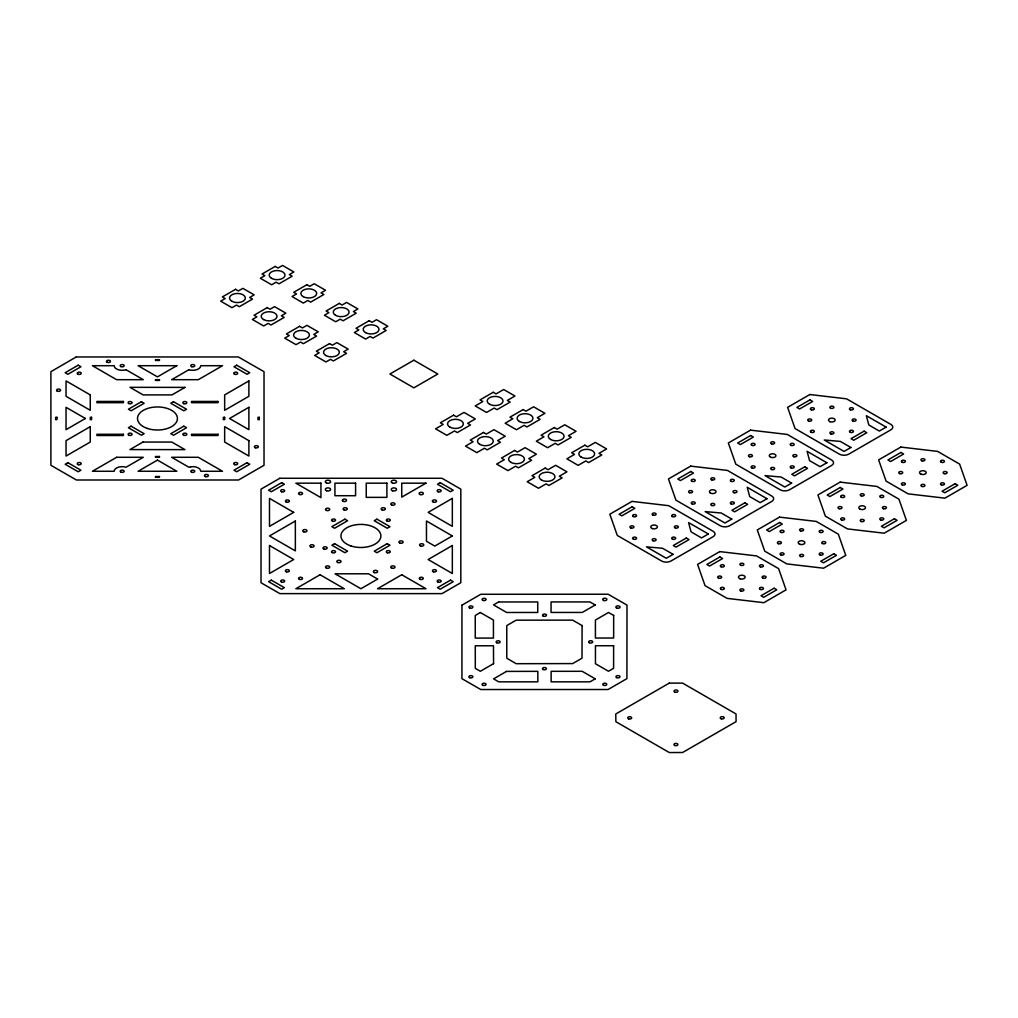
<?xml version="1.0" encoding="UTF-8"?>
<svg xmlns="http://www.w3.org/2000/svg" width="1018" height="1018" viewBox="0 0 1018 1018"><rect width="100%" height="100%" fill="white"/><g stroke="black" fill="none" stroke-linecap="round" stroke-linejoin="round"><path stroke-width="1.5" d="M269.49 545.533L269.49 573.503L293.706 559.518L269.49 545.533M452.336 498.387L452.336 526.357L428.12 512.372L452.336 498.387M461.956 605.163L461.93 678.662L480.776 689.53L608.077 689.517L626.91 678.637L626.999 605.112L608.153 594.232L480.801 594.283L461.956 605.163M613.625 645.73L613.599 668.317L608.471 671.256L595.466 663.749L595.441 645.73L613.625 645.73M613.663 615.419L613.638 638.031L595.428 638.044L595.415 620.064L608.497 612.492L613.663 615.419M582.092 625.586L582.003 658.213L572.689 663.583L516.177 663.698L506.799 658.213L506.76 625.586L516.177 620.166L572.689 620.14L582.092 625.586M76.223 356.962L50.9 371.685L50.9 465.29L76.401 480L238.53 480L264.018 465.29L264.018 371.685L238.352 356.962L76.223 356.962M78.208 365.195L65.165 372.728L67.875 374.28L80.906 366.76L78.208 365.195M235.552 289.316L222.357 296.925L225.182 298.554L220.677 301.163L231.977 307.69L236.494 305.082L239.319 306.711L252.502 299.101L249.677 297.472L254.182 294.864L242.882 288.349L238.377 290.944L235.552 289.316M275.204 266.411L262.02 274.033L264.845 275.662L260.341 278.258L271.641 284.786L276.145 282.19L278.97 283.818L292.166 276.209L289.341 274.567L293.846 271.971L282.546 265.443L278.029 268.052L275.204 266.411M267.238 307.614L254.055 315.224L256.88 316.852L252.362 319.461L263.675 325.976L268.179 323.38L271.004 325.009L284.187 317.4L281.362 315.771L285.867 313.162L274.567 306.634L270.063 309.243L267.238 307.614M306.902 284.709L293.706 292.319L296.531 293.96L292.026 296.556L303.326 303.084L307.843 300.475L310.668 302.117L323.851 294.495L321.026 292.866L325.531 290.27L314.231 283.742L309.726 286.338L306.902 284.709M85.385 418.487L66.043 429.66L66.043 407.315L85.385 418.487M176.814 365.704L157.459 376.876L138.104 365.704L176.814 365.704M90.258 426.669L66.043 440.654L66.043 456.039L90.258 442.054L90.258 426.669M188.89 369.725L171.648 379.689L198.294 379.689L222.509 365.704L200.75 365.704A7.991 4.619 0 0 1 190.697 370.158L188.89 369.725M141.438 401.703L128.395 409.223L131.106 410.788L144.136 403.268L141.438 401.703M184.996 387.387L171.953 394.908L143.118 394.908L130.011 387.336L184.996 387.387M299.61 326.307L286.427 333.917L289.252 335.546L284.747 338.154L296.047 344.669L300.552 342.073L303.377 343.702L316.56 336.093L313.735 334.464L318.252 331.855L306.94 325.327L302.435 327.936L299.61 326.307M339.274 303.402L326.091 311.012L328.916 312.641L324.398 315.249L335.711 321.777L340.216 319.168L343.041 320.797L356.224 313.188L353.399 311.559L357.916 308.95L346.604 302.435L342.099 305.031L339.274 303.402M67.875 462.681L65.165 464.246L78.208 471.767L80.906 470.201L67.875 462.681M131.106 426.173L128.395 427.738L141.438 435.259L144.136 433.706L131.106 426.173M173.493 401.703L170.782 403.268L183.825 410.788L186.523 409.223L173.493 401.703M236.71 365.195L234.013 366.76L247.043 374.28L249.754 372.728L236.71 365.195M116.625 457.286L92.409 471.27L114.169 471.27A7.991 4.619 0 0 1 124.234 466.804L126.028 467.237L143.271 457.286L116.625 457.286M142.965 442.054L129.935 449.587L184.907 449.625L171.8 442.054L142.965 442.054M248.888 380.923L224.66 394.908L224.66 410.292L248.888 396.307L248.888 380.923M183.825 426.173L170.782 433.706L173.493 435.259L186.523 427.738L183.825 426.173M329.539 343.588L316.356 351.197L319.181 352.826L314.677 355.435L325.976 361.95L330.481 359.354L333.306 360.983L346.502 353.373L343.677 351.744L348.181 349.136L336.882 342.608L332.364 345.217L329.539 343.588M369.203 320.683L356.02 328.292L358.845 329.934L354.34 332.53L365.64 339.058L370.145 336.449L372.97 338.091L386.166 330.468L383.341 328.839L387.845 326.244L376.545 319.716L372.028 322.312L369.203 320.683M157.459 460.098L138.104 471.27L176.814 471.27L157.459 460.098M248.888 407.315L229.534 418.487L248.888 429.66L248.888 407.315M413.855 360.207L389.932 374.013L413.855 387.833L437.778 374.013L413.855 360.207M247.043 462.681L234.013 470.201L236.71 471.767L249.754 464.246L247.043 462.681M279.848 478.269L261.015 489.149L261.015 582.741L279.848 593.621L441.977 593.621L460.81 582.741L460.81 489.149L441.977 478.269L279.848 478.269M281.655 482.659L268.625 490.192L271.322 491.745L284.366 484.224L281.655 482.659M453.557 415.179L440.361 422.788L443.186 424.417L435.564 428.832L446.864 435.348L454.499 430.945L457.324 432.574L470.507 424.964L467.682 423.335L475.304 418.932L464.004 412.405L456.382 416.807L453.557 415.179M493.221 392.274L480.025 399.896L482.85 401.525L475.228 405.928L486.528 412.455L494.163 408.053L496.988 409.681L510.171 402.072L507.346 400.43L514.968 396.027L503.668 389.512L496.046 393.915L493.221 392.274M293.706 512.372L269.49 526.357L269.49 498.387L293.706 512.372M295.347 521.012L269.49 535.952L295.36 550.891L295.347 521.012M483.486 432.459L470.303 440.069L473.128 441.71L465.493 446.113L476.793 452.641L484.428 448.225L487.253 449.867L500.436 442.245L497.611 440.616L505.246 436.213L493.946 429.685L486.311 434.088L483.486 432.459M523.15 409.567L509.967 417.176L512.792 418.805L505.157 423.208L516.457 429.736L524.092 425.333L526.917 426.962L540.1 419.352L537.275 417.724L544.91 413.308L533.597 406.793L525.975 411.196L523.15 409.567M344.886 519.167L331.855 526.688L334.553 528.253L347.596 520.732L344.886 519.167M425.969 483.168L401.741 497.14L401.741 483.168L425.969 483.168M271.322 580.145L268.625 581.698L281.655 589.231L284.366 587.666L271.322 580.145M334.553 543.637L331.855 545.203L344.886 552.723L347.596 551.158L334.553 543.637M376.94 519.167L374.242 520.732L387.273 528.253L389.983 526.688L376.94 519.167M440.17 482.659L437.473 484.224L450.503 491.745L453.201 490.192L440.17 482.659M514.637 450.452L501.454 458.062L504.279 459.691L496.644 464.093L507.957 470.621L515.579 466.219L518.404 467.847L531.6 460.238L528.762 458.609L536.397 454.193L525.097 447.678L517.462 452.081L514.637 450.452M554.301 427.547L541.118 435.157L543.943 436.798L536.308 441.201L547.62 447.716L555.243 443.314L558.068 444.955L571.251 437.333L568.426 435.704L576.061 431.301L564.761 424.773L557.126 429.176L554.301 427.547M320.085 574.75L295.869 588.735L344.3 588.735L320.085 574.75M387.273 543.637L374.242 551.158L376.94 552.723L389.983 545.203L387.273 543.637M545.19 468.076L531.994 475.699L534.819 477.327L527.197 481.73L538.497 488.258L546.132 483.855L548.957 485.484L562.14 477.875L559.315 476.233L566.937 471.83L555.637 465.302L548.015 469.718L545.19 468.076M584.841 445.184L571.658 452.794L574.483 454.422L566.861 458.838L578.16 465.353L585.783 460.95L588.608 462.579L601.803 454.97L598.978 453.341L606.601 448.938L595.301 442.41L587.666 446.813L584.841 445.184M377.614 579.077L360.919 588.735L335.062 573.796L368.541 573.796L377.614 579.077M452.336 535.952L434.788 546.081L426.478 541.283L426.466 521.012L452.336 535.952M401.741 574.75L377.525 588.735L425.969 588.735L401.741 574.75M452.336 545.533L428.12 559.518L452.336 573.503L452.336 545.533M450.503 580.145L437.473 587.666L440.17 589.231L453.201 581.698L450.503 580.145M809.806 394.526L787.601 407.34L795.058 428.553L839.354 454.13A6.655 3.843 0 0 0 848.77 454.13L890.852 429.838A6.655 3.843 0 0 0 890.852 424.404L846.556 398.827L809.806 394.526M750.546 430.143L728.341 442.97L735.798 464.183L780.106 489.76A6.655 3.843 0 0 0 789.523 489.76L831.591 465.468A6.655 3.843 0 0 0 831.591 460.021L787.296 434.444L750.546 430.143M690.675 466.117L668.482 478.944L675.927 500.156L720.235 525.733A6.655 3.843 0 0 0 729.651 525.733L771.733 501.441A6.655 3.843 0 0 0 771.733 496.008L727.425 470.418L690.675 466.117M632.038 501.39L609.833 514.205L617.29 535.43L661.585 561.007A6.655 3.843 0 0 0 671.002 561.007L713.084 536.715A6.655 3.843 0 0 0 713.084 531.269L668.775 505.691L632.038 501.39M809.934 399.883L796.89 407.416L799.601 408.981L812.631 401.448L809.934 399.883M750.673 435.513L737.643 443.034L740.34 444.599L753.371 437.078L750.673 435.513M690.802 471.487L677.772 479.007L680.469 480.572L693.512 473.052L690.802 471.487M632.165 506.76L619.122 514.281L621.833 515.846L634.863 508.313L632.165 506.76M480.356 612.518L475.241 615.47L475.266 638.082L493.45 638.082L493.425 620.064L480.356 612.518M498.642 601.969L493.552 604.908L506.659 612.48L537.746 612.467L537.746 601.956L498.642 601.969M864.091 431.161L851.048 438.682L853.758 440.247L866.789 432.714L864.091 431.161M804.831 466.778L791.8 474.299L794.498 475.864L807.529 468.344L804.831 466.778M744.96 502.752L731.929 510.285L734.627 511.838L747.67 504.317L744.96 502.752M686.323 538.026L673.28 545.546L675.99 547.111L689.021 539.591L686.323 538.026M850.883 447.487L844.062 451.419L824.275 439.992L840.384 441.418L850.883 447.487M886.144 427.127L879.323 431.059L868.825 424.99L866.343 415.688L886.144 427.127M791.622 483.105L784.814 487.037L765.014 475.61L781.124 477.035L791.622 483.105M826.883 462.745L820.075 466.677L809.565 460.62L807.096 451.318L826.883 462.745M731.764 519.078L724.943 523.01L705.143 511.583L721.253 513.008L731.764 519.078M767.025 498.718L760.204 502.65L749.706 496.593L747.225 487.291L767.025 498.718M673.114 554.352L666.294 558.284L646.494 546.857L662.603 548.282L673.114 554.352M708.375 533.992L701.555 537.924L691.057 531.867L688.575 522.565L708.375 533.992M493.565 663.66L480.369 671.282L475.304 668.368L475.279 645.781L493.463 645.768L493.565 663.66M595.237 604.959L582.271 612.442L551.069 612.454L551.056 601.943L589.918 601.931L595.237 604.959M506.506 671.409L493.577 678.879L498.731 681.844L537.835 681.831L537.822 671.346L506.506 671.409M719.79 551.603L697.585 564.417L705.029 585.63L727.106 598.38L763.856 602.681L786.061 589.855L778.605 568.642L756.527 555.904L719.79 551.603M779.495 517.119L757.29 529.945L764.747 551.158L786.825 563.908L823.562 568.209L845.767 555.383L838.323 534.17L816.245 521.42L779.495 517.119M840.117 482.125L817.925 494.939L825.369 516.151L847.447 528.902L884.197 533.203L906.402 520.389L898.945 499.164L876.867 486.426L840.117 482.125M900.828 447.08L878.623 459.894L886.08 481.107L908.145 493.857L944.895 498.158L967.1 485.331L959.643 464.119L937.578 451.381L900.828 447.08M719.904 556.961L706.874 564.494L709.571 566.046L722.615 558.526L719.904 556.961M779.623 522.489L766.592 530.009L769.29 531.574L782.32 524.054L779.623 522.489M840.244 487.482L827.214 495.015L829.912 496.568L842.955 489.047L840.244 487.482M900.955 452.437L887.912 459.971L890.623 461.523L903.653 454.003L900.955 452.437M774.062 588.226L761.031 595.759L763.729 597.311L776.759 589.791L774.062 588.226M833.78 553.754L820.737 561.274L823.447 562.839L836.478 555.319L833.78 553.754M894.402 518.747L881.359 526.281L884.069 527.833L897.1 520.313L894.402 518.747M955.1 483.703L942.07 491.236L944.768 492.788L957.811 485.268L955.1 483.703M669.246 683.129L615.763 714L615.865 721.698L669.322 752.556L682.645 752.493L736.078 721.647L736.039 713.962L682.569 683.091L669.246 683.129M595.237 678.841L590.007 681.831L551.145 681.831L551.132 671.32L582.181 671.307L595.237 678.841M126.028 369.725L124.234 370.158A7.991 4.619 0 0 1 114.169 365.704L92.409 365.704L116.625 379.689L143.271 379.689L126.028 369.725M190.697 466.804L188.89 467.237L171.648 457.286L198.294 457.286L222.509 471.27L200.75 471.27A7.991 4.619 0 0 0 190.697 466.804M159.457 359.685L155.461 359.685L155.461 360.461L159.457 360.461L159.457 359.685M159.457 379.689L155.461 379.689L155.461 380.452L159.457 380.452L159.457 379.689M123.42 401.448L96.914 401.448L96.914 402.683L123.42 402.683L123.42 401.448M218.005 401.448L191.499 401.448L191.499 402.683L218.005 402.683L218.005 401.448M56.957 417.329L55.621 417.329L55.621 419.632L56.957 419.632L56.957 417.329M91.595 417.329L90.258 417.329L90.258 419.632L91.595 419.632L91.595 417.329M224.66 417.329L223.336 417.329L223.336 419.632L224.66 419.632L224.66 417.329M259.297 417.329L257.961 417.329L257.961 419.632L259.297 419.632L259.297 417.329M123.42 434.292L96.914 434.292L96.914 435.513L123.42 435.513L123.42 434.292M218.005 434.292L191.499 434.292L191.499 435.513L218.005 435.513L218.005 434.292M159.457 456.509L155.461 456.509L155.461 457.286L159.457 457.286L159.457 456.509M159.457 476.513L155.461 476.513L155.461 477.277L159.457 477.277L159.457 476.513M320.95 483.168L295.869 483.168L320.95 497.649L320.95 483.168M355.587 483.168L334.935 483.168L334.935 495.715L355.587 495.715L355.587 483.168M386.891 483.168L366.238 483.168L366.238 497.369L386.891 497.369L386.891 483.168M248.888 440.654L224.66 426.669L224.66 442.054L248.888 456.039L248.888 440.654M90.258 394.908L66.043 380.923L66.043 396.307L90.258 410.292L90.258 394.908M78.221 374.306A1.998 1.158 0 0 0 81.224 373.313A1.998 1.158 0 0 0 78.221 372.308A1.998 1.158 0 0 0 78.221 374.306M183.838 435.284A1.998 1.158 0 0 0 186.841 434.292A1.998 1.158 0 0 0 183.838 433.286A1.998 1.158 0 0 0 183.838 435.284M78.221 464.653A1.998 1.158 0 0 0 81.224 463.648A1.998 1.158 0 0 0 78.221 462.656A1.998 1.158 0 0 0 78.221 464.653M234.7 464.653A1.998 1.158 0 0 0 237.703 463.648A1.998 1.158 0 0 0 234.7 462.656A1.998 1.158 0 0 0 234.7 464.653M234.7 374.306A1.998 1.158 0 0 0 237.703 373.313A1.998 1.158 0 0 0 234.7 372.308A1.998 1.158 0 0 0 234.7 374.306M147.47 428.476A19.978 11.542 0 0 0 177.437 418.487A19.978 11.542 0 0 0 147.47 408.498A19.978 11.542 0 0 0 147.47 428.476M183.838 403.675A1.998 1.158 0 0 0 186.841 402.683A1.998 1.158 0 0 0 183.838 401.677A1.998 1.158 0 0 0 183.838 403.675M128.675 403.497A1.998 1.158 0 0 0 132.009 402.975A1.998 1.158 0 0 0 129.566 401.563A1.998 1.158 0 0 0 128.675 403.497M128.675 435.106A1.998 1.158 0 0 0 132.009 434.584A1.998 1.158 0 0 0 129.566 433.172A1.998 1.158 0 0 0 128.675 435.106M231.849 301.239A7.889 4.556 0 0 0 245.058 299.19A7.889 4.556 0 0 0 235.387 293.617A7.889 4.556 0 0 0 231.849 301.239M191.766 366.696A1.998 1.158 0 0 0 194.756 365.704A1.998 1.158 0 0 0 191.766 364.699A1.998 1.158 0 0 0 191.766 366.696M120.748 366.518A1.998 1.158 0 0 0 124.094 365.996A1.998 1.158 0 0 0 121.651 364.584A1.998 1.158 0 0 0 120.748 366.518M121.167 472.263A1.998 1.158 0 0 0 124.158 471.27A1.998 1.158 0 0 0 121.167 470.265A1.998 1.158 0 0 0 121.167 472.263M191.766 472.263A1.998 1.158 0 0 0 194.756 471.27A1.998 1.158 0 0 0 191.766 470.265A1.998 1.158 0 0 0 191.766 472.263M107.068 362.204A1.998 1.158 0 0 0 110.415 361.683A1.998 1.158 0 0 0 107.972 360.27A1.998 1.158 0 0 0 107.068 362.204M57.148 391.027A1.998 1.158 0 0 0 60.495 390.505A1.998 1.158 0 0 0 58.051 389.092A1.998 1.158 0 0 0 57.148 391.027M205.445 476.577A1.998 1.158 0 0 0 208.436 475.584A1.998 1.158 0 0 0 205.445 474.579A1.998 1.158 0 0 0 205.445 476.577M255.365 447.755A1.998 1.158 0 0 0 258.356 446.762A1.998 1.158 0 0 0 255.365 445.757A1.998 1.158 0 0 0 255.365 447.755M281.681 491.77A1.998 1.158 0 0 0 284.671 490.778A1.998 1.158 0 0 0 281.681 489.773A1.998 1.158 0 0 0 281.681 491.77M281.681 582.118A1.998 1.158 0 0 0 284.671 581.113A1.998 1.158 0 0 0 281.681 580.12A1.998 1.158 0 0 0 281.681 582.118M332.123 552.57A1.998 1.158 0 0 0 335.469 552.049A1.998 1.158 0 0 0 333.026 550.636A1.998 1.158 0 0 0 332.123 552.57M332.542 521.14A1.998 1.158 0 0 0 335.533 520.134A1.998 1.158 0 0 0 332.542 519.142A1.998 1.158 0 0 0 332.542 521.14M387.298 521.14A1.998 1.158 0 0 0 390.288 520.134A1.998 1.158 0 0 0 387.298 519.142A1.998 1.158 0 0 0 387.298 521.14M438.16 491.77A1.998 1.158 0 0 0 441.15 490.778A1.998 1.158 0 0 0 438.16 489.773A1.998 1.158 0 0 0 438.16 491.77M387.298 552.749A1.998 1.158 0 0 0 390.288 551.756A1.998 1.158 0 0 0 387.298 550.751A1.998 1.158 0 0 0 387.298 552.749M350.93 545.941A19.978 11.542 0 0 0 380.897 535.952A19.978 11.542 0 0 0 350.93 525.95A19.978 11.542 0 0 0 350.93 545.941M438.16 582.118A1.998 1.158 0 0 0 441.15 581.113A1.998 1.158 0 0 0 438.16 580.12A1.998 1.158 0 0 0 438.16 582.118M337.849 562.547A2.112 1.222 0 0 0 341.017 561.491A2.112 1.222 0 0 0 337.849 560.434A2.112 1.222 0 0 0 337.849 562.547M310.948 546.997A2.112 1.222 0 0 0 314.117 545.941A2.112 1.222 0 0 0 310.948 544.885A2.112 1.222 0 0 0 310.948 546.997M399.947 543.128A2.112 1.222 0 0 0 403.128 542.072A2.112 1.222 0 0 0 399.947 541.016A2.112 1.222 0 0 0 399.947 543.128M326.613 483.066A2.66 1.54 0 0 0 330.608 481.73A2.66 1.54 0 0 0 326.613 480.394A2.66 1.54 0 0 0 326.613 483.066M326.613 490.752A2.66 1.54 0 0 0 330.608 489.416A2.66 1.54 0 0 0 326.613 488.093A2.66 1.54 0 0 0 326.613 490.752M392.554 490.752A2.66 1.54 0 0 0 396.549 489.416A2.66 1.54 0 0 0 392.554 488.093A2.66 1.54 0 0 0 392.554 490.752M392.554 483.066A2.66 1.54 0 0 0 396.549 481.73A2.66 1.54 0 0 0 392.554 480.394A2.66 1.54 0 0 0 392.554 483.066M382.195 509.967A2.112 1.222 0 0 0 385.364 508.911A2.112 1.222 0 0 0 382.195 507.855A2.112 1.222 0 0 0 382.195 509.967M324.004 549.033A2.112 1.222 0 0 0 327.172 547.977A2.112 1.222 0 0 0 324.004 546.92A2.112 1.222 0 0 0 324.004 549.033M344.135 509.954A2.112 1.222 0 0 0 347.303 508.898A2.112 1.222 0 0 0 344.135 507.842A2.112 1.222 0 0 0 344.135 509.954M391.828 505.093A2.112 1.222 0 0 0 394.997 504.037A2.112 1.222 0 0 0 391.828 502.968A2.112 1.222 0 0 0 391.828 505.093M326.562 510.476A2.112 1.222 0 0 0 329.73 509.42A2.112 1.222 0 0 0 326.562 508.351A2.112 1.222 0 0 0 326.562 510.476M391.828 568.146A2.112 1.222 0 0 0 394.997 567.09A2.112 1.222 0 0 0 391.828 566.033A2.112 1.222 0 0 0 391.828 568.146M326.562 568.146A2.112 1.222 0 0 0 329.73 567.09A2.112 1.222 0 0 0 326.562 566.033A2.112 1.222 0 0 0 326.562 568.146M420.612 545.979A2.112 1.222 0 0 0 423.781 544.923A2.112 1.222 0 0 0 420.612 543.866A2.112 1.222 0 0 0 420.612 545.979M303.809 531.841A2.112 1.222 0 0 0 306.991 530.785A2.112 1.222 0 0 0 303.822 529.716A2.112 1.222 0 0 0 303.809 531.841M374.459 572.625A2.112 1.222 0 0 0 377.627 571.569A2.112 1.222 0 0 0 374.459 570.5A2.112 1.222 0 0 0 374.459 572.625M343.371 501.39A2.112 1.222 0 0 0 346.553 500.334A2.112 1.222 0 0 0 343.371 499.265A2.112 1.222 0 0 0 343.371 501.39M299.572 494.494A1.998 1.158 0 0 0 302.575 493.488A1.998 1.158 0 0 0 299.572 492.496A1.998 1.158 0 0 0 299.572 494.494M286.389 502.103A1.998 1.158 0 0 0 289.379 501.111A1.998 1.158 0 0 0 286.389 500.105A1.998 1.158 0 0 0 286.389 502.103M299.546 579.407A1.998 1.158 0 0 0 302.55 578.415A1.998 1.158 0 0 0 299.546 577.41A1.998 1.158 0 0 0 299.546 579.407M286.363 571.798A1.998 1.158 0 0 0 289.354 570.805A1.998 1.158 0 0 0 286.363 569.8A1.998 1.158 0 0 0 286.363 571.798M433.439 571.785A1.998 1.158 0 0 0 436.442 570.78A1.998 1.158 0 0 0 433.439 569.787A1.998 1.158 0 0 0 433.439 571.785M420.256 579.395A1.998 1.158 0 0 0 423.259 578.402A1.998 1.158 0 0 0 420.256 577.397A1.998 1.158 0 0 0 420.256 579.395M420.205 494.557A2.112 1.222 0 0 0 423.373 493.501A2.112 1.222 0 0 0 420.205 492.432A2.112 1.222 0 0 0 420.205 494.557M433.388 502.167A2.112 1.222 0 0 0 436.557 501.111A2.112 1.222 0 0 0 433.388 500.054A2.112 1.222 0 0 0 433.388 502.167M449.854 427.102A7.889 4.556 0 0 0 463.063 425.053A7.889 4.556 0 0 0 453.392 419.48A7.889 4.556 0 0 0 449.854 427.102M271.513 278.334A7.889 4.556 0 0 0 284.722 276.298A7.889 4.556 0 0 0 275.051 270.712A7.889 4.556 0 0 0 271.513 278.334M489.518 404.21A7.889 4.556 0 0 0 502.727 402.161A7.889 4.556 0 0 0 493.056 396.575A7.889 4.556 0 0 0 489.518 404.21M263.535 319.537A7.889 4.556 0 0 0 276.743 317.489A7.889 4.556 0 0 0 267.072 311.902A7.889 4.556 0 0 0 263.535 319.537M303.199 296.632A7.889 4.556 0 0 0 316.407 294.584A7.889 4.556 0 0 0 306.736 289.01A7.889 4.556 0 0 0 303.199 296.632M295.92 338.231A7.889 4.556 0 0 0 309.116 336.182A7.889 4.556 0 0 0 299.445 330.596A7.889 4.556 0 0 0 295.92 338.231M335.584 315.326A7.889 4.556 0 0 0 348.78 313.277A7.889 4.556 0 0 0 339.109 307.703A7.889 4.556 0 0 0 335.584 315.326M325.849 355.511A7.889 4.556 0 0 0 339.058 353.462A7.889 4.556 0 0 0 329.387 347.889A7.889 4.556 0 0 0 325.849 355.511M365.513 332.606A7.889 4.556 0 0 0 378.709 330.557A7.889 4.556 0 0 0 369.05 324.984A7.889 4.556 0 0 0 365.513 332.606M479.796 444.382A7.889 4.556 0 0 0 492.992 442.334A7.889 4.556 0 0 0 483.321 436.76A7.889 4.556 0 0 0 479.796 444.382M519.447 421.49A7.889 4.556 0 0 0 532.656 419.441A7.889 4.556 0 0 0 522.985 413.855A7.889 4.556 0 0 0 519.447 421.49M550.611 439.471A7.889 4.556 0 0 0 563.807 437.422A7.889 4.556 0 0 0 554.136 431.848A7.889 4.556 0 0 0 550.611 439.471M510.947 462.376A7.889 4.556 0 0 0 524.143 460.327A7.889 4.556 0 0 0 514.484 454.741A7.889 4.556 0 0 0 510.947 462.376M581.151 457.107A7.889 4.556 0 0 0 594.359 455.059A7.889 4.556 0 0 0 584.688 449.485A7.889 4.556 0 0 0 581.151 457.107M541.487 480A7.889 4.556 0 0 0 554.695 477.964A7.889 4.556 0 0 0 545.024 472.377A7.889 4.556 0 0 0 541.487 480M653.136 540.787A1.998 1.158 0 0 0 656.126 539.782A1.998 1.158 0 0 0 653.136 538.789A1.998 1.158 0 0 0 653.136 540.787M675.341 527.973A1.998 1.158 0 0 0 678.332 526.968A1.998 1.158 0 0 0 675.341 525.975A1.998 1.158 0 0 0 675.341 527.973M630.931 527.973A1.998 1.158 0 0 0 633.934 526.968A1.998 1.158 0 0 0 630.931 525.975A1.998 1.158 0 0 0 630.931 527.973M652.411 528.596A3.334 1.921 0 0 0 657.399 526.93A3.334 1.921 0 0 0 652.411 525.263A3.334 1.921 0 0 0 652.411 528.596M633.59 539.247A1.998 1.158 0 0 0 636.594 538.255A1.998 1.158 0 0 0 633.59 537.25A1.998 1.158 0 0 0 633.59 539.247M672.262 516.495A1.998 1.158 0 0 0 675.608 515.986A1.998 1.158 0 0 0 673.165 514.574A1.998 1.158 0 0 0 672.262 516.495M653.136 515.146A1.998 1.158 0 0 0 656.126 514.154A1.998 1.158 0 0 0 653.136 513.148A1.998 1.158 0 0 0 653.136 515.146M672.682 539.247A1.998 1.158 0 0 0 675.672 538.255A1.998 1.158 0 0 0 672.682 537.25A1.998 1.158 0 0 0 672.682 539.247M633.183 516.495A1.998 1.158 0 0 0 636.517 515.986A1.998 1.158 0 0 0 634.074 514.574A1.998 1.158 0 0 0 633.183 516.495M711.786 505.513A1.998 1.158 0 0 0 714.776 504.521A1.998 1.158 0 0 0 711.786 503.516A1.998 1.158 0 0 0 711.786 505.513M710.36 493.017A3.334 1.921 0 0 0 715.934 492.165A3.334 1.921 0 0 0 711.849 489.811A3.334 1.921 0 0 0 710.36 493.017M692.24 503.986A1.998 1.158 0 0 0 695.23 502.981A1.998 1.158 0 0 0 692.24 501.989A1.998 1.158 0 0 0 692.24 503.986M691.82 481.234A1.998 1.158 0 0 0 695.167 480.712A1.998 1.158 0 0 0 692.724 479.3A1.998 1.158 0 0 0 691.82 481.234M731.318 481.412A1.998 1.158 0 0 0 734.322 480.42A1.998 1.158 0 0 0 731.318 479.414A1.998 1.158 0 0 0 731.318 481.412M730.911 503.795A1.998 1.158 0 0 0 734.258 503.286A1.998 1.158 0 0 0 731.802 501.874A1.998 1.158 0 0 0 730.911 503.795M689.58 492.699A1.998 1.158 0 0 0 692.571 491.694A1.998 1.158 0 0 0 689.58 490.701A1.998 1.158 0 0 0 689.58 492.699M711.786 479.885A1.998 1.158 0 0 0 714.776 478.88A1.998 1.158 0 0 0 711.786 477.887A1.998 1.158 0 0 0 711.786 479.885M733.978 492.699A1.998 1.158 0 0 0 736.981 491.694A1.998 1.158 0 0 0 733.978 490.701A1.998 1.158 0 0 0 733.978 492.699M771.644 469.54A1.998 1.158 0 0 0 774.647 468.547A1.998 1.158 0 0 0 771.644 467.542A1.998 1.158 0 0 0 771.644 469.54M770.919 457.349A3.334 1.921 0 0 0 775.92 455.682A3.334 1.921 0 0 0 770.919 454.028A3.334 1.921 0 0 0 770.919 457.349M752.111 445.439A1.998 1.158 0 0 0 755.101 444.446A1.998 1.158 0 0 0 752.111 443.441A1.998 1.158 0 0 0 752.111 445.439M791.19 445.439A1.998 1.158 0 0 0 794.193 444.446A1.998 1.158 0 0 0 791.19 443.441A1.998 1.158 0 0 0 791.19 445.439M791.19 468.013A1.998 1.158 0 0 0 794.193 467.007A1.998 1.158 0 0 0 791.19 466.002A1.998 1.158 0 0 0 791.19 468.013M749.452 456.726A1.998 1.158 0 0 0 752.442 455.72A1.998 1.158 0 0 0 749.452 454.728A1.998 1.158 0 0 0 749.452 456.726M793.849 456.726A1.998 1.158 0 0 0 796.852 455.72A1.998 1.158 0 0 0 793.849 454.728A1.998 1.158 0 0 0 793.849 456.726M771.644 443.899A1.998 1.158 0 0 0 774.647 442.906A1.998 1.158 0 0 0 771.644 441.901A1.998 1.158 0 0 0 771.644 443.899M752.111 468.013A1.998 1.158 0 0 0 755.101 467.007A1.998 1.158 0 0 0 752.111 466.002A1.998 1.158 0 0 0 752.111 468.013M808.699 421.096A1.998 1.158 0 0 0 811.702 420.103A1.998 1.158 0 0 0 808.699 419.098A1.998 1.158 0 0 0 808.699 421.096M830.497 408.103A1.998 1.158 0 0 0 833.831 407.582A1.998 1.158 0 0 0 831.388 406.169A1.998 1.158 0 0 0 830.497 408.103M850.45 432.383A1.998 1.158 0 0 0 853.44 431.39A1.998 1.158 0 0 0 850.45 430.385A1.998 1.158 0 0 0 850.45 432.383M811.359 432.383A1.998 1.158 0 0 0 814.362 431.39A1.998 1.158 0 0 0 811.359 430.385A1.998 1.158 0 0 0 811.359 432.383M811.359 409.821A1.998 1.158 0 0 0 814.362 408.816A1.998 1.158 0 0 0 811.359 407.824A1.998 1.158 0 0 0 811.359 409.821M830.179 421.732A3.334 1.921 0 0 0 835.167 420.065A3.334 1.921 0 0 0 830.179 418.398A3.334 1.921 0 0 0 830.179 421.732M830.904 433.923A1.998 1.158 0 0 0 833.907 432.917A1.998 1.158 0 0 0 830.904 431.925A1.998 1.158 0 0 0 830.904 433.923M850.45 409.821A1.998 1.158 0 0 0 853.44 408.816A1.998 1.158 0 0 0 850.45 407.824A1.998 1.158 0 0 0 850.45 409.821M853.109 421.096A1.998 1.158 0 0 0 856.1 420.103A1.998 1.158 0 0 0 853.109 419.098A1.998 1.158 0 0 0 853.109 421.096M921.926 460.836A1.998 1.158 0 0 0 924.929 459.831A1.998 1.158 0 0 0 921.926 458.838A1.998 1.158 0 0 0 921.926 460.836M902.381 484.937A1.998 1.158 0 0 0 905.384 483.932A1.998 1.158 0 0 0 902.381 482.939A1.998 1.158 0 0 0 902.381 484.937M941.472 484.937A1.998 1.158 0 0 0 944.462 483.932A1.998 1.158 0 0 0 941.472 482.939A1.998 1.158 0 0 0 941.472 484.937M921.201 474.286A3.334 1.921 0 0 0 926.189 472.619A3.334 1.921 0 0 0 921.201 470.952A3.334 1.921 0 0 0 921.201 474.286M902.381 462.363A1.998 1.158 0 0 0 905.384 461.37A1.998 1.158 0 0 0 902.381 460.365A1.998 1.158 0 0 0 902.381 462.363M941.472 462.363A1.998 1.158 0 0 0 944.462 461.37A1.998 1.158 0 0 0 941.472 460.365A1.998 1.158 0 0 0 941.472 462.363M899.721 473.65A1.998 1.158 0 0 0 902.724 472.657A1.998 1.158 0 0 0 899.721 471.652A1.998 1.158 0 0 0 899.721 473.65M921.926 486.464A1.998 1.158 0 0 0 924.929 485.471A1.998 1.158 0 0 0 921.926 484.466A1.998 1.158 0 0 0 921.926 486.464M944.131 473.65A1.998 1.158 0 0 0 947.122 472.657A1.998 1.158 0 0 0 944.131 471.652A1.998 1.158 0 0 0 944.131 473.65M841.682 519.982A1.998 1.158 0 0 0 844.673 518.976A1.998 1.158 0 0 0 841.682 517.984A1.998 1.158 0 0 0 841.682 519.982M880.761 519.982A1.998 1.158 0 0 0 883.764 518.976A1.998 1.158 0 0 0 880.761 517.984A1.998 1.158 0 0 0 880.761 519.982M880.761 497.42A1.998 1.158 0 0 0 883.764 496.415A1.998 1.158 0 0 0 880.761 495.422A1.998 1.158 0 0 0 880.761 497.42M859.803 509.025A3.334 1.921 0 0 0 865.376 508.16A3.334 1.921 0 0 0 861.292 505.806A3.334 1.921 0 0 0 859.803 509.025M841.262 497.229A1.998 1.158 0 0 0 844.609 496.708A1.998 1.158 0 0 0 842.166 495.295A1.998 1.158 0 0 0 841.262 497.229M861.228 495.881A1.998 1.158 0 0 0 864.218 494.875A1.998 1.158 0 0 0 861.228 493.883A1.998 1.158 0 0 0 861.228 495.881M861.228 521.521A1.998 1.158 0 0 0 864.218 520.516A1.998 1.158 0 0 0 861.228 519.524A1.998 1.158 0 0 0 861.228 521.521M883.42 508.695A1.998 1.158 0 0 0 886.423 507.702A1.998 1.158 0 0 0 883.42 506.697A1.998 1.158 0 0 0 883.42 508.695M839.023 508.695A1.998 1.158 0 0 0 842.013 507.702A1.998 1.158 0 0 0 839.023 506.697A1.998 1.158 0 0 0 839.023 508.695M778.388 543.701A1.998 1.158 0 0 0 781.391 542.696A1.998 1.158 0 0 0 778.388 541.703A1.998 1.158 0 0 0 778.388 543.701M800.593 556.515A1.998 1.158 0 0 0 803.596 555.523A1.998 1.158 0 0 0 800.593 554.517A1.998 1.158 0 0 0 800.593 556.515M822.391 543.51A1.998 1.158 0 0 0 825.725 543.001A1.998 1.158 0 0 0 823.282 541.589A1.998 1.158 0 0 0 822.391 543.51M800.593 530.887A1.998 1.158 0 0 0 803.596 529.882A1.998 1.158 0 0 0 800.593 528.889A1.998 1.158 0 0 0 800.593 530.887M781.048 554.988A1.998 1.158 0 0 0 784.051 553.983A1.998 1.158 0 0 0 781.048 552.99A1.998 1.158 0 0 0 781.048 554.988M819.732 554.797A1.998 1.158 0 0 0 823.066 554.288A1.998 1.158 0 0 0 820.623 552.876A1.998 1.158 0 0 0 819.732 554.797M820.139 532.414A1.998 1.158 0 0 0 823.142 531.421A1.998 1.158 0 0 0 820.139 530.416A1.998 1.158 0 0 0 820.139 532.414M781.048 532.414A1.998 1.158 0 0 0 784.051 531.421A1.998 1.158 0 0 0 781.048 530.416A1.998 1.158 0 0 0 781.048 532.414M799.868 544.325A3.334 1.921 0 0 0 804.856 542.658A3.334 1.921 0 0 0 799.868 541.003A3.334 1.921 0 0 0 799.868 544.325M718.683 578.173A1.998 1.158 0 0 0 721.673 577.181A1.998 1.158 0 0 0 718.683 576.175A1.998 1.158 0 0 0 718.683 578.173M763.093 578.173A1.998 1.158 0 0 0 766.083 577.181A1.998 1.158 0 0 0 763.093 576.175A1.998 1.158 0 0 0 763.093 578.173M721.342 589.46A1.998 1.158 0 0 0 724.332 588.455A1.998 1.158 0 0 0 721.342 587.462A1.998 1.158 0 0 0 721.342 589.46M760.433 589.46A1.998 1.158 0 0 0 763.424 588.455A1.998 1.158 0 0 0 760.433 587.462A1.998 1.158 0 0 0 760.433 589.46M740.888 565.359A1.998 1.158 0 0 0 743.878 564.354A1.998 1.158 0 0 0 740.888 563.361A1.998 1.158 0 0 0 740.888 565.359M740.888 590.987A1.998 1.158 0 0 0 743.878 589.995A1.998 1.158 0 0 0 740.888 588.989A1.998 1.158 0 0 0 740.888 590.987M760.433 566.886A1.998 1.158 0 0 0 763.424 565.893A1.998 1.158 0 0 0 760.433 564.888A1.998 1.158 0 0 0 760.433 566.886M720.922 566.708A1.998 1.158 0 0 0 724.269 566.186A1.998 1.158 0 0 0 721.826 564.774A1.998 1.158 0 0 0 720.922 566.708M740.15 578.809A3.334 1.921 0 0 0 745.151 577.142A3.334 1.921 0 0 0 740.15 575.475A3.334 1.921 0 0 0 740.15 578.809M603.776 685.356A1.998 1.158 0 0 0 606.779 684.35A1.998 1.158 0 0 0 603.776 683.358A1.998 1.158 0 0 0 603.776 685.356M483.092 600.455A1.998 1.158 0 0 0 486.095 599.449A1.998 1.158 0 0 0 483.092 598.457A1.998 1.158 0 0 0 483.092 600.455M469.909 608.064A1.998 1.158 0 0 0 472.912 607.059A1.998 1.158 0 0 0 469.909 606.066A1.998 1.158 0 0 0 469.909 608.064M482.659 685.178A1.998 1.158 0 0 0 485.993 684.669A1.998 1.158 0 0 0 483.55 683.256A1.998 1.158 0 0 0 482.659 685.178M469.463 677.568A1.998 1.158 0 0 0 472.81 677.059A1.998 1.158 0 0 0 470.367 675.647A1.998 1.158 0 0 0 469.463 677.568M616.552 677.555A1.998 1.158 0 0 0 619.898 677.034A1.998 1.158 0 0 0 617.442 675.621A1.998 1.158 0 0 0 616.552 677.555M603.725 600.505A2.112 1.222 0 0 0 606.893 599.449A2.112 1.222 0 0 0 603.725 598.393A2.112 1.222 0 0 0 603.725 600.505M616.908 608.115A2.112 1.222 0 0 0 620.077 607.059A2.112 1.222 0 0 0 616.908 606.003A2.112 1.222 0 0 0 616.908 608.115M496.708 642.714A1.998 1.158 0 0 0 500.042 642.205A1.998 1.158 0 0 0 497.598 640.793A1.998 1.158 0 0 0 496.708 642.714M543.039 669.462A1.998 1.158 0 0 0 546.373 668.941A1.998 1.158 0 0 0 543.93 667.528A1.998 1.158 0 0 0 543.039 669.462M589.295 642.689A1.998 1.158 0 0 0 592.641 642.167A1.998 1.158 0 0 0 590.186 640.755A1.998 1.158 0 0 0 589.295 642.689M543.09 616.005A1.998 1.158 0 0 0 546.437 615.496A1.998 1.158 0 0 0 543.994 614.083A1.998 1.158 0 0 0 543.09 616.005M674.59 691.935A1.998 1.158 0 0 0 677.937 691.413A1.998 1.158 0 0 0 675.494 690A1.998 1.158 0 0 0 674.59 691.935M721.215 718.784A1.998 1.158 0 0 0 724.205 717.792A1.998 1.158 0 0 0 721.215 716.787A1.998 1.158 0 0 0 721.215 718.784M674.896 745.532A1.998 1.158 0 0 0 677.886 744.527A1.998 1.158 0 0 0 674.896 743.534A1.998 1.158 0 0 0 674.896 745.532M628.691 718.861A1.998 1.158 0 0 0 631.682 717.855A1.998 1.158 0 0 0 628.691 716.863A1.998 1.158 0 0 0 628.691 718.861"/></g></svg>
